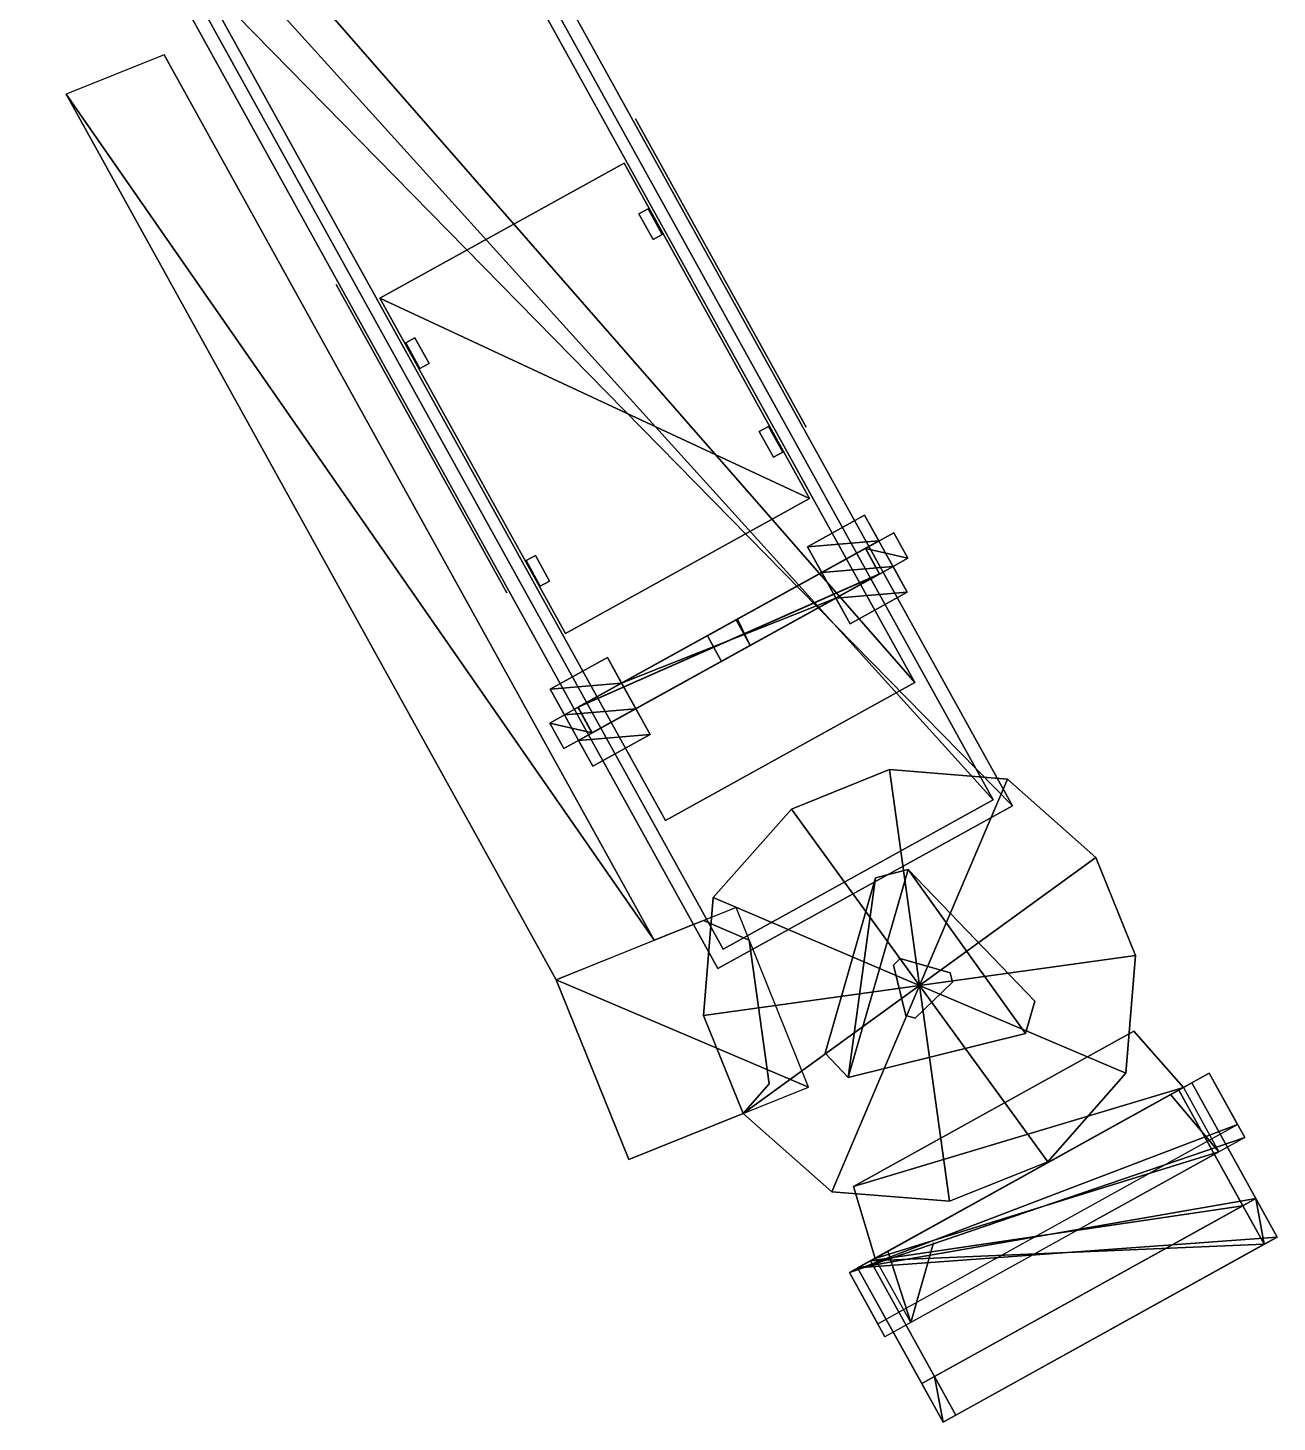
# Model space of a CAD drawing. Header units: millimetres. Extents: x -39 to 131, y -304 to 0.
# Drawn here: x -24.71 to -16.2, y -281.07 to -271.58 of the extents above; entities that cross this region are included whole.
import ezdxf

# ---------------------------------------------------------------- set-up
doc = ezdxf.new("R2010")
doc.units = ezdxf.units.MM
for name, color, linetype in [('MESH103', 7, 'Continuous'), ('MESH104', 7, 'Continuous'), ('MESH105', 7, 'Continuous'), ('MESH106', 7, 'Continuous'), ('MESH107', 7, 'Continuous'), ('MESH108', 7, 'Continuous'), ('MESH151', 7, 'Continuous'), ('MESH152', 7, 'Continuous'), ('MESH179', 7, 'Continuous'), ('MESH180', 7, 'Continuous'), ('MESH23', 7, 'Continuous'), ('MESH24', 7, 'Continuous'), ('MESH249', 7, 'Continuous'), ('MESH250', 7, 'Continuous'), ('MESH251', 7, 'Continuous'), ('MESH252', 7, 'Continuous'), ('MESH253', 7, 'Continuous'), ('MESH254', 7, 'Continuous'), ('MESH397', 7, 'Continuous'), ('MESH398', 7, 'Continuous'), ('MESH399', 7, 'Continuous'), ('MESH400', 7, 'Continuous'), ('MESH401', 7, 'Continuous'), ('MESH402', 7, 'Continuous'), ('MESH403', 7, 'Continuous'), ('MESH404', 7, 'Continuous'), ('MESH405', 7, 'Continuous'), ('MESH449', 7, 'Continuous'), ('MESH450', 7, 'Continuous'), ('MESH521', 7, 'Continuous'), ('MESH522', 7, 'Continuous'), ('MESH523', 7, 'Continuous'), ('MESH524', 7, 'Continuous'), ('MESH525', 7, 'Continuous'), ('MESH526', 7, 'Continuous'), ('TUNNEL2120', 7, 'Continuous'), ('TUNNEL3132', 7, 'Continuous')]:
    doc.layers.add(name, color=color, linetype=linetype)

msp = doc.modelspace()

# ---------------------------------------------------------------- meshes
at = {"layer": 'MESH103'}
mesh = msp.add_polyface(dxfattribs=at)
corners = [(-18.8536, -279.906, 5.4324), (-16.9295, -278.8394, 3.2324), (-16.9295, -278.8393, 5.4324), (-18.8536, -279.906, 5.4324), (-18.8536, -279.906, 3.2324), (-16.9295, -278.8394, 3.2324), (-18.8536, -279.906, 5.4324), (-18.6987, -280.3918, 3.2324), (-18.8536, -279.906, 3.2324), (-18.6987, -280.3918, 5.4324), (-16.9295, -278.8393, 5.4324), (-16.9295, -278.8394, 3.2324), (-16.5996, -279.2282, 5.4324), (-16.9295, -278.8394, 3.2324), (-16.5996, -279.2282, 3.2324), (-16.5996, -279.2282, 5.4324)]
mesh.append_faces([[corners[k] for k in face] for face in [(0, 1, 2), (3, 4, 5), (6, 7, 8), (6, 9, 7), (10, 11, 12), (13, 14, 15)]])
at = {"layer": 'MESH104'}
mesh = msp.add_polyface(dxfattribs=at)
corners = [(-18.5428, -279.848, 4.1324), (-18.6987, -280.3918, 4.1324), (-18.6987, -280.3918, 3.2324), (-18.5428, -279.848, 3.2324)]
mesh.append_faces([[corners[k] for k in face] for face in [(0, 1, 2), (0, 2, 3)]])
at = {"layer": 'MESH105'}
mesh = msp.add_polyface(dxfattribs=at)
corners = [(-17.4742, -279.713, 4.1324), (-16.5996, -279.2282, 3.2324), (-16.5996, -279.2282, 4.1324), (-17.4742, -279.713, 3.2324)]
mesh.append_faces([[corners[k] for k in face] for face in [(0, 1, 2), (0, 3, 1)]])
at = {"layer": 'MESH106'}
mesh = msp.add_polyface(dxfattribs=at)
corners = [(-16.5996, -279.2282, 5.4324), (-18.6987, -280.3918, 5.4324), (-18.9411, -279.9545, 5.4324), (-16.842, -278.7909, 5.4324)]
mesh.append_faces([[corners[k] for k in face] for face in [(0, 1, 2), (0, 2, 3)]])
at = {"layer": 'MESH107'}
mesh = msp.add_polyface(dxfattribs=at)
corners = [(-16.6671, -278.6939, 5.6324), (-16.6671, -278.6939, 3.1324), (-19.116, -280.0514, 3.1324), (-16.6671, -278.6939, 5.6324), (-16.4247, -279.1312, 3.1324), (-16.6671, -278.6939, 3.1324), (-16.6671, -278.6939, 5.6324), (-16.4247, -279.1312, 5.6324), (-16.4247, -279.1312, 3.1324), (-16.4247, -279.1312, 3.1324), (-19.116, -280.0514, 3.1324), (-16.6671, -278.6939, 3.1324), (-18.8736, -280.4887, 3.1324), (-19.116, -280.0514, 3.1324), (-18.8736, -280.4887, 3.1324), (-18.8736, -280.4887, 5.6324), (-19.116, -280.0514, 5.6324), (-16.6671, -278.6939, 5.6324), (-19.116, -280.0514, 3.1324), (-19.116, -280.0514, 5.6324), (-16.4732, -279.0437, 5.6324), (-16.6671, -278.6939, 5.6324), (-19.116, -280.0514, 5.6324), (-18.9221, -280.4012, 5.6324)]
mesh.append_faces([[corners[k] for k in face] for face in [(0, 1, 2), (3, 4, 5), (6, 7, 8), (9, 10, 11), (9, 12, 10), (13, 14, 15), (13, 15, 16), (17, 18, 19), (20, 21, 22), (20, 22, 23)]])
at = {"layer": 'MESH108'}
mesh = msp.add_polyface(dxfattribs=at)
corners = [(-16.842, -278.7909, 5.5324), (-19.0876, -279.4639, 5.5324), (-18.9411, -279.9545, 5.5324), (-17.1804, -278.4068, 5.5324), (-17.1804, -278.4068, 5.5324), (-16.842, -278.7909, 5.5324), (-16.842, -278.7909, 3.2324), (-17.1804, -278.4068, 3.2324), (-16.842, -278.7909, 3.2324), (-19.0876, -279.4639, 3.2324), (-17.1804, -278.4068, 3.2324), (-18.9411, -279.9545, 3.2324), (-19.0876, -279.4639, 3.2324), (-18.9411, -279.9545, 3.2324), (-18.9411, -279.9545, 5.5324), (-19.0876, -279.4639, 3.2324), (-18.9411, -279.9545, 5.5324), (-19.0876, -279.4639, 5.5324)]
mesh.append_faces([[corners[k] for k in face] for face in [(0, 1, 2), (0, 3, 1), (4, 5, 6), (4, 6, 7), (8, 9, 10), (8, 11, 9), (12, 13, 14), (15, 16, 17)]])
at = {"layer": 'MESH151'}
mesh = msp.add_polyface(dxfattribs=at)
corners = [(-18.4305, -278.0108, 5.9448), (-18.415, -278.0734, 5.9448), (-18.4305, -278.0108, 5.703), (-18.415, -278.0734, 5.703), (-18.415, -278.0734, 5.9448), (-18.6686, -278.3179, 5.9448), (-18.415, -278.0734, 5.703), (-18.6686, -278.3179, 5.703), (-18.7306, -278.3001, 5.9448), (-18.6686, -278.3179, 5.703), (-18.6686, -278.3179, 5.9448), (-18.7306, -278.3001, 5.703), (-18.8155, -277.9582, 5.703), (-18.7306, -278.3001, 5.703), (-18.7306, -278.3001, 5.9448), (-18.8155, -277.9582, 5.9448), (-18.7691, -277.9134, 5.9448), (-18.8155, -277.9582, 5.703), (-18.8155, -277.9582, 5.9448), (-18.7691, -277.9134, 5.703), (-18.4305, -278.0108, 5.9448), (-18.7691, -277.9134, 5.703), (-18.7691, -277.9134, 5.9448), (-18.4305, -278.0108, 5.703)]
mesh.append_faces([[corners[k] for k in face] for face in [(0, 1, 2), (2, 1, 3), (4, 5, 6), (5, 7, 6), (8, 9, 10), (8, 11, 9), (12, 13, 14), (12, 14, 15), (16, 17, 18), (16, 19, 17), (20, 21, 22), (20, 23, 21)]])
at = {"layer": 'MESH152'}
mesh = msp.add_polyface(dxfattribs=at)
corners = [(-17.853, -278.203, 5.9334), (-18.7168, -277.307, 5.9334), (-17.916, -278.4219, 5.9334), (-18.7168, -277.307, 6.6828), (-17.853, -278.203, 5.9334), (-18.7168, -277.307, 5.9334), (-17.853, -278.203, 6.6828), (-17.853, -278.203, 6.6828), (-18.7168, -277.307, 6.6828), (-17.916, -278.4219, 6.6828), (-17.916, -278.4219, 6.6828), (-18.7168, -277.307, 6.6828), (-19.1238, -278.7219, 6.6828), (-18.7168, -277.307, 6.6828), (-18.9378, -277.362, 6.6828), (-19.1238, -278.7219, 6.6828), (-18.7168, -277.307, 6.6828), (-18.9378, -277.362, 5.9334), (-18.9378, -277.362, 6.6828), (-18.7168, -277.307, 5.9334), (-18.7168, -277.307, 5.9334), (-18.9378, -277.362, 5.9334), (-19.1238, -278.7219, 5.9334), (-18.9378, -277.362, 5.9334), (-19.2819, -278.558, 5.9334), (-19.1238, -278.7219, 5.9334), (-18.9378, -277.362, 5.9334), (-19.2819, -278.558, 5.9334), (-19.2819, -278.558, 6.6828), (-19.2819, -278.558, 5.9334), (-19.1238, -278.7219, 6.6828), (-19.2819, -278.558, 6.6828), (-19.1238, -278.7219, 5.9334), (-19.1238, -278.7219, 6.6828), (-19.1238, -278.7219, 5.9334), (-17.916, -278.4219, 5.9334), (-17.916, -278.4219, 5.9334), (-18.7168, -277.307, 5.9334), (-17.916, -278.4219, 6.6828), (-17.853, -278.203, 6.6828), (-17.916, -278.4219, 6.6828), (-17.916, -278.4219, 5.9334), (-17.853, -278.203, 5.9334), (-18.9378, -277.362, 6.6828), (-19.2819, -278.558, 6.6828), (-19.1238, -278.7219, 6.6828), (-18.9378, -277.362, 6.6828)]
mesh.append_faces([[corners[k] for k in face] for face in [(0, 1, 2), (3, 4, 5), (3, 6, 4), (7, 8, 9), (10, 11, 12), (13, 14, 15), (16, 17, 18), (16, 19, 17), (20, 21, 22), (23, 24, 25), (26, 27, 28), (29, 30, 31), (29, 32, 30), (33, 34, 35), (36, 37, 25), (38, 33, 35), (39, 40, 41), (39, 41, 42), (43, 44, 45), (26, 28, 46)]])
at = {"layer": 'MESH179'}
mesh = msp.add_polyface(dxfattribs=at)
corners = [(-16.2915, -279.8582, 5.4324), (-16.3493, -279.5474, 3.2324), (-16.204, -279.8098, 5.4324), (-16.2915, -279.8582, 5.4324), (-16.4368, -279.5958, 3.2324), (-16.3493, -279.5474, 3.2324), (-16.8728, -278.8084, 3.3324), (-16.4368, -279.5958, 3.2324), (-16.2915, -279.8582, 5.4324), (-16.4368, -279.5958, 3.2324), (-16.8728, -278.8084, 3.3324), (-18.9724, -279.9712, 3.3324), (-16.4368, -279.5958, 3.2324), (-18.9724, -279.9712, 3.3324), (-18.5363, -280.7585, 3.2324), (-18.9724, -279.9712, 3.3324), (-18.391, -281.021, 5.4324), (-18.5363, -280.7585, 3.2324), (-18.9724, -279.9712, 5.5324), (-18.391, -281.021, 5.4324), (-18.9724, -279.9712, 3.3324), (-16.2915, -279.8582, 5.4324), (-18.391, -281.021, 5.4324), (-18.9724, -279.9712, 5.5324), (-16.8728, -278.8084, 5.5324), (-16.8728, -278.8084, 3.3324), (-16.2915, -279.8582, 5.4324), (-16.8728, -278.8084, 5.5324), (-18.4785, -281.0694, 5.4324), (-18.5363, -280.7585, 3.2324), (-18.391, -281.021, 5.4324), (-18.4785, -281.0694, 5.4324), (-18.6238, -280.807, 3.2324), (-18.5363, -280.7585, 3.2324)]
mesh.append_faces([[corners[k] for k in face] for face in [(0, 1, 2), (3, 4, 5), (6, 7, 8), (9, 10, 11), (12, 13, 14), (15, 16, 17), (18, 19, 20), (21, 22, 23), (21, 23, 24), (25, 26, 27), (28, 29, 30), (31, 32, 33)]])
at = {"layer": 'MESH180'}
mesh = msp.add_polyface(dxfattribs=at)
corners = [(-16.204, -279.8098, 5.5324), (-18.4785, -281.0694, 5.4324), (-16.204, -279.8098, 5.4324), (-18.4785, -281.0694, 5.5324), (-16.204, -279.8098, 5.5324), (-19.0598, -280.0196, 5.6324), (-18.4785, -281.0694, 5.5324), (-16.204, -279.8098, 5.5324), (-16.7853, -278.76, 5.6324), (-19.0598, -280.0196, 5.6324), (-16.7853, -278.76, 5.6324), (-16.204, -279.8098, 5.5324), (-16.7853, -278.76, 3.2324), (-16.7853, -278.76, 3.2324), (-16.204, -279.8098, 5.5324), (-16.3493, -279.5474, 3.1324), (-16.3493, -279.5474, 3.1324), (-19.0598, -280.0196, 3.2324), (-16.7853, -278.76, 3.2324), (-16.3493, -279.5474, 3.1324), (-18.6238, -280.807, 3.1324), (-19.0598, -280.0196, 3.2324), (-18.6238, -280.807, 3.2324), (-18.6238, -280.807, 3.1324), (-16.3493, -279.5474, 3.1324), (-16.3493, -279.5474, 3.2324), (-19.0598, -280.0196, 3.2324), (-18.6238, -280.807, 3.1324), (-18.4785, -281.0694, 5.5324), (-19.0598, -280.0196, 3.2324), (-18.4785, -281.0694, 5.5324), (-19.0598, -280.0196, 5.6324)]
mesh.append_faces([[corners[k] for k in face] for face in [(0, 1, 2), (3, 1, 0), (4, 5, 6), (7, 8, 9), (10, 11, 12), (13, 14, 15), (16, 17, 18), (19, 20, 21), (22, 23, 24), (22, 24, 25), (26, 27, 28), (29, 30, 31)]])
at = {"layer": 'MESH23'}
mesh = msp.add_polyface(dxfattribs=at)
corners = [(-20.5725, -272.1949, 5.1489), (-19.4108, -274.295, 5.1489), (-19.4108, -274.295, 3.6657), (-20.5725, -272.1949, 3.6657)]
mesh.append_faces([[corners[k] for k in face] for face in [(0, 1, 2), (0, 2, 3)]])
at = {"layer": 'MESH24'}
mesh = msp.add_polyface(dxfattribs=at)
corners = [(-22.6091, -273.3215, 3.6657), (-21.4474, -275.4216, 5.1489), (-22.6091, -273.3215, 5.1489), (-21.4474, -275.4216, 3.6657)]
mesh.append_faces([[corners[k] for k in face] for face in [(0, 1, 2), (0, 3, 1)]])
at = {"layer": 'MESH249'}
mesh = msp.add_polyface(dxfattribs=at)
corners = [(-17.4372, -277.2234, 3.1324), (-18.6382, -278.0956, 3.1324), (-18.0402, -276.6902, 3.1324), (-17.168, -277.8912, 3.1324), (-17.2328, -278.6936, 3.1324), (-17.168, -277.8912, 5.7002), (-17.2328, -278.6936, 3.1324), (-17.168, -277.8912, 3.1324), (-17.2328, -278.6936, 5.7002), (-17.168, -277.8912, 5.7002), (-18.6382, -278.0956, 5.7002), (-17.2328, -278.6936, 5.7002), (-17.4372, -277.2234, 5.7002), (-17.4372, -277.2234, 5.7002), (-17.168, -277.8912, 5.7002), (-17.168, -277.8912, 3.1324), (-17.4372, -277.2234, 3.1324), (-17.4372, -277.2234, 5.7002), (-17.4372, -277.2234, 3.1324), (-18.0402, -276.6902, 3.1324), (-18.0402, -276.6902, 5.7002), (-18.0402, -276.6902, 5.7002), (-18.0402, -276.6902, 3.1324), (-18.8426, -276.6255, 3.1324), (-18.8426, -276.6255, 3.1324), (-19.5104, -276.8946, 3.1324), (-20.0436, -277.4977, 3.1324), (-20.1084, -278.3, 3.1324), (-19.8392, -278.9678, 3.1324), (-19.2362, -279.5011, 3.1324), (-18.4338, -279.5658, 3.1324), (-19.2362, -279.5011, 5.7002), (-19.2362, -279.5011, 3.1324), (-18.4338, -279.5658, 3.1324), (-19.8392, -278.9678, 5.7002), (-19.2362, -279.5011, 3.1324), (-19.2362, -279.5011, 5.7002), (-19.8392, -278.9678, 3.1324), (-19.8392, -278.9678, 5.7002), (-19.2362, -279.5011, 5.7002), (-20.1084, -278.3, 5.7002), (-20.0436, -277.4977, 5.7002), (-19.5104, -276.8946, 5.7002), (-18.8426, -276.6255, 5.7002), (-18.0402, -276.6902, 5.7002), (-18.8426, -276.6255, 5.7002), (-18.8426, -276.6255, 5.7002), (-18.8426, -276.6255, 3.1324), (-19.5104, -276.8946, 3.1324), (-19.5104, -276.8946, 5.7002), (-19.5104, -276.8946, 3.1324), (-20.0436, -277.4977, 5.7002), (-19.5104, -276.8946, 5.7002), (-20.0436, -277.4977, 3.1324), (-20.0436, -277.4977, 5.4324), (-20.1084, -278.3, 5.7002), (-20.0436, -277.4977, 5.7002), (-20.1084, -278.3, 5.4324), (-18.6382, -278.0956, 5.4324), (-20.1084, -278.3, 5.4324), (-20.0436, -277.4977, 5.4324), (-19.8392, -278.9678, 5.4324), (-20.1084, -278.3, 5.4324), (-19.8392, -278.9678, 5.4324), (-19.8392, -278.9678, 5.7002), (-20.1084, -278.3, 5.7002), (-18.4338, -279.5658, 5.7002), (-17.766, -279.2967, 5.7002), (-17.2328, -278.6936, 5.7002), (-17.766, -279.2967, 5.7002), (-17.766, -279.2967, 3.1324), (-18.4338, -279.5658, 5.7002), (-17.766, -279.2967, 3.1324), (-17.766, -279.2967, 5.7002), (-18.4338, -279.5658, 3.1324), (-18.4338, -279.5658, 5.7002), (-17.766, -279.2967, 3.1324), (-17.2328, -278.6936, 3.1324)]
mesh.append_faces([[corners[k] for k in face] for face in [(0, 1, 2), (3, 1, 0), (3, 4, 1), (5, 6, 7), (5, 8, 6), (9, 10, 11), (9, 12, 10), (13, 14, 15), (13, 15, 16), (17, 18, 19), (17, 19, 20), (21, 22, 23), (2, 1, 24), (1, 25, 24), (1, 26, 25), (1, 27, 26), (1, 28, 27), (1, 29, 28), (30, 29, 1), (31, 32, 33), (34, 35, 36), (34, 37, 35), (10, 38, 39), (10, 40, 38), (10, 41, 40), (10, 42, 41), (10, 43, 42), (44, 43, 10), (21, 23, 45), (46, 47, 48), (46, 48, 49), (50, 51, 52), (50, 53, 51), (12, 44, 10), (54, 55, 56), (54, 57, 55), (58, 59, 60), (58, 61, 59), (62, 63, 64), (62, 64, 65), (66, 10, 39), (67, 10, 66), (11, 10, 67), (68, 69, 70), (71, 72, 73), (71, 74, 72), (31, 33, 75), (76, 30, 1), (4, 76, 1), (68, 70, 77)]])
at = {"layer": 'MESH250'}
mesh = msp.add_polyface(dxfattribs=at)
corners = [(-20.444, -277.7884, 4.1324), (-20.1101, -277.6538, 3.1324), (-20.1101, -277.6538, 4.1324), (-20.444, -277.7884, 3.1324), (-23.7799, -271.7583, 1.5324), (-20.444, -277.7884, 3.1324), (-20.444, -277.7884, 4.1324), (-23.7799, -271.7583, 0.5324), (-20.1101, -277.6538, 4.1324), (-20.444, -277.7884, 3.1324), (-20.444, -277.7884, 4.1324), (-20.1101, -277.6538, 3.1324)]
mesh.append_faces([[corners[k] for k in face] for face in [(0, 1, 2), (0, 3, 1), (4, 5, 6), (7, 5, 4), (8, 9, 10), (8, 11, 9)]])
at = {"layer": 'MESH251'}
mesh = msp.add_polyface(dxfattribs=at)
corners = [(-20.6183, -279.2818, 4.1324), (-19.8392, -278.9678, 3.1324), (-19.8392, -278.9678, 4.1324), (-20.6183, -279.2818, 3.1324), (-21.1118, -278.0575, 3.1324), (-20.6183, -279.2818, 3.1324), (-20.6183, -279.2818, 4.1324), (-21.1118, -278.0575, 4.1324), (-20.6183, -279.2818, 3.1324), (-21.1118, -278.0575, 3.1324), (-20.6183, -279.2818, 4.1324), (-21.1118, -278.0575, 4.1324), (-24.4477, -272.0274, 1.5324), (-21.1118, -278.0575, 4.1324), (-21.1118, -278.0575, 3.1324), (-24.4477, -272.0274, 0.5324), (-19.8392, -278.9678, 4.1324), (-20.6183, -279.2818, 3.1324), (-20.6183, -279.2818, 4.1324), (-19.8392, -278.9678, 3.1324)]
mesh.append_faces([[corners[k] for k in face] for face in [(0, 1, 2), (0, 3, 1), (4, 5, 6), (7, 8, 9), (7, 10, 8), (4, 6, 11), (12, 13, 14), (12, 14, 15), (16, 17, 18), (16, 19, 17)]])
at = {"layer": 'MESH252'}
mesh = msp.add_polyface(dxfattribs=at)
corners = [(-20.444, -277.7884, 3.2324), (-24.4477, -272.0274, 0.6324), (-21.1118, -278.0575, 3.2324), (-20.444, -277.7884, 3.2324), (-23.7799, -271.7583, 0.6324), (-24.4477, -272.0274, 0.6324)]
mesh.append_faces([[corners[k] for k in face] for face in [(0, 1, 2), (3, 4, 5)]])
at = {"layer": 'MESH253'}
mesh = msp.add_polyface(dxfattribs=at)
corners = [(-20.1101, -277.6538, 5.4324), (-19.7977, -277.7867, 3.1324), (-19.7977, -277.7867, 5.4324), (-20.1101, -277.6538, 3.1324), (-19.7977, -277.7867, 3.1324), (-19.6615, -278.7668, 5.4324), (-19.7977, -277.7867, 5.4324), (-19.6615, -278.7668, 3.1324), (-19.6615, -278.7668, 3.1324), (-19.8392, -278.9678, 5.4324), (-19.6615, -278.7668, 5.4324), (-19.8392, -278.9678, 3.1324)]
mesh.append_faces([[corners[k] for k in face] for face in [(0, 1, 2), (0, 3, 1), (4, 5, 6), (4, 7, 5), (8, 9, 10), (8, 11, 9)]])
at = {"layer": 'MESH254'}
mesh = msp.add_polyface(dxfattribs=at)
corners = [(-19.394, -278.7884, 3.2324), (-21.1118, -278.0575, 3.2324), (-20.6183, -279.2818, 3.2324), (-19.8875, -277.5641, 3.2324)]
mesh.append_faces([[corners[k] for k in face] for face in [(0, 1, 2), (0, 3, 1)]])
at = {"layer": 'MESH397'}
mesh = msp.add_polyface(dxfattribs=at)
corners = [(-20.8664, -276.3762, 8.5811), (-21.1564, -276.309, 8.5811), (-21.06, -276.4833, 8.5811), (-20.9629, -276.2019, 8.5811), (-20.9629, -276.2019, 8.5811), (-20.8664, -276.3762, 8.5811), (-20.8664, -276.3762, 8.2549), (-21.06, -276.4833, 8.5811), (-20.8664, -276.3762, 8.2549), (-20.8664, -276.3762, 8.5811), (-21.06, -276.4833, 8.2549), (-21.1564, -276.309, 8.2549), (-21.06, -276.4833, 8.2549), (-21.06, -276.4833, 8.5811), (-21.1564, -276.309, 0.1824), (-21.06, -276.4833, 0.1824), (-20.8664, -276.3762, 0.1824), (-21.06, -276.4833, 0.1824), (-21.1564, -276.309, 0.1824), (-21.06, -276.4833, 0.1824), (-20.8664, -276.3762, 0.1824), (-20.9629, -276.2019, 0.1824), (-20.9629, -276.2019, 8.2549), (-20.9629, -276.2019, 0.1824), (-21.1564, -276.309, 0.1824), (-21.1564, -276.309, 8.2549), (-20.9629, -276.2019, 8.5811), (-20.9629, -276.2019, 8.2549), (-20.8664, -276.3762, 0.5824), (-20.9629, -276.2019, 0.5824), (-18.9106, -275.2942, 0.5824), (-20.9629, -276.2019, 0.5824), (-20.8664, -276.3762, 0.5824), (-19.007, -275.1199, 0.5824), (-19.007, -275.1199, 0.5824), (-18.9106, -275.2942, 0.5824), (-18.9106, -275.2942, 8.2549), (-19.007, -275.1199, 8.2549), (-18.9106, -275.2942, 8.5811), (-18.9106, -275.2942, 8.5811), (-18.9106, -275.2942, 8.2549), (-18.717, -275.1871, 8.2549), (-18.717, -275.1871, 0.1824), (-18.9106, -275.2942, 0.1824), (-18.717, -275.1871, 0.1824), (-18.9106, -275.2942, 0.1824), (-19.007, -275.1199, 0.1824), (-20.8664, -276.3762, 0.5824), (-20.8664, -276.3762, 0.1824), (-18.9106, -275.2942, 0.1824), (-18.9106, -275.2942, 0.5824), (-19.007, -275.1199, 0.5824), (-19.007, -275.1199, 0.1824), (-20.9629, -276.2019, 0.1824), (-20.9629, -276.2019, 0.5824), (-18.8134, -275.0128, 0.1824), (-18.8134, -275.0128, 8.2549), (-18.8134, -275.0128, 0.1824), (-19.007, -275.1199, 0.1824), (-18.8134, -275.0128, 8.2549), (-18.717, -275.1871, 0.1824), (-18.8134, -275.0128, 0.1824), (-18.717, -275.1871, 8.2549), (-18.8134, -275.0128, 8.5811), (-18.717, -275.1871, 8.5811), (-18.717, -275.1871, 8.5811), (-18.8134, -275.0128, 8.5811), (-19.007, -275.1199, 8.5811), (-18.8134, -275.0128, 8.5811), (-19.007, -275.1199, 8.2549), (-19.007, -275.1199, 8.5811), (-19.007, -275.1199, 8.5811), (-18.9106, -275.2942, 8.5811), (-18.717, -275.1871, 8.5811), (-21.1564, -276.309, 8.5811), (-21.1564, -276.309, 8.5811)]
mesh.append_faces([[corners[k] for k in face] for face in [(0, 1, 2), (0, 3, 1), (4, 5, 6), (7, 8, 9), (7, 10, 8), (11, 12, 13), (14, 12, 11), (14, 15, 12), (16, 17, 18), (10, 19, 20), (10, 20, 8), (16, 18, 21), (22, 23, 24), (22, 24, 25), (26, 22, 25), (4, 6, 27), (27, 6, 28), (27, 28, 29), (30, 31, 32), (30, 33, 31), (34, 35, 36), (34, 36, 37), (37, 36, 38), (39, 40, 41), (40, 42, 41), (40, 43, 42), (44, 45, 46), (45, 21, 46), (45, 16, 21), (47, 48, 49), (47, 49, 50), (51, 52, 53), (51, 53, 54), (44, 46, 55), (56, 57, 58), (59, 60, 61), (59, 62, 60), (63, 62, 59), (63, 64, 62), (65, 66, 67), (68, 69, 70), (68, 56, 69), (56, 58, 69), (37, 38, 71), (65, 67, 72), (39, 41, 73), (26, 25, 74), (11, 13, 75)]])
at = {"layer": 'MESH398'}
mesh = msp.add_polyface(dxfattribs=at)
corners = [(-20.6664, -276.0379, -0.6176), (-21.0556, -276.2532, -0.6176), (-21.1528, -276.0776, -0.4176), (-20.6664, -276.0379, -0.6176), (-21.1528, -276.0776, -0.4176), (-20.7635, -275.8622, -0.4176), (-20.7635, -275.8622, -0.2176), (-20.7635, -275.8622, -0.4176), (-21.1528, -276.0776, -0.4176), (-21.1528, -276.0776, -0.2176), (-20.6664, -276.0379, -0.0176), (-20.7635, -275.8622, -0.2176), (-21.1528, -276.0776, -0.2176), (-20.6664, -276.0379, -0.0176), (-21.1528, -276.0776, -0.2176), (-21.0556, -276.2532, -0.0176), (-20.57, -276.2122, -0.0176), (-20.6664, -276.0379, -0.0176), (-21.0556, -276.2532, -0.0176), (-20.9592, -276.4275, -0.0176), (-20.4731, -276.3873, -0.2176), (-20.57, -276.2122, -0.0176), (-20.9592, -276.4275, -0.0176), (-20.4731, -276.3873, -0.2176), (-20.9592, -276.4275, -0.0176), (-20.8623, -276.6026, -0.2176), (-20.8623, -276.6026, -0.2176), (-20.4731, -276.3873, -0.4176), (-20.4731, -276.3873, -0.2176), (-20.8623, -276.6026, -0.4176), (-20.4731, -276.3873, -0.4176), (-20.8623, -276.6026, -0.4176), (-20.9592, -276.4275, -0.6176), (-20.4731, -276.3873, -0.4176), (-20.9592, -276.4275, -0.6176), (-20.57, -276.2122, -0.6176)]
mesh.append_faces([[corners[k] for k in face] for face in [(0, 1, 2), (3, 4, 5), (6, 7, 8), (6, 8, 9), (10, 11, 12), (13, 14, 15), (16, 17, 18), (16, 18, 19), (20, 21, 22), (23, 24, 25), (26, 27, 28), (26, 29, 27), (30, 31, 32), (33, 34, 35)]])
at = {"layer": 'MESH399'}
mesh = msp.add_polyface(dxfattribs=at)
corners = [(-18.9148, -275.069, -0.6176), (-19.304, -275.2843, -0.6176), (-19.4012, -275.1086, -0.4176), (-18.9148, -275.069, -0.6176), (-19.4012, -275.1086, -0.4176), (-19.012, -274.8933, -0.4176), (-19.012, -274.8933, -0.2176), (-19.012, -274.8933, -0.4176), (-19.4012, -275.1086, -0.4176), (-19.4012, -275.1086, -0.2176), (-18.9148, -275.069, -0.0176), (-19.012, -274.8933, -0.2176), (-19.4012, -275.1086, -0.2176), (-18.9148, -275.069, -0.0176), (-19.4012, -275.1086, -0.2176), (-19.304, -275.2843, -0.0176), (-18.8184, -275.2432, -0.0176), (-18.9148, -275.069, -0.0176), (-19.304, -275.2843, -0.0176), (-19.2076, -275.4586, -0.0176), (-18.7215, -275.4183, -0.2176), (-18.8184, -275.2432, -0.0176), (-19.2076, -275.4586, -0.0176), (-18.7215, -275.4183, -0.2176), (-19.2076, -275.4586, -0.0176), (-19.1108, -275.6337, -0.2176), (-19.1108, -275.6337, -0.2176), (-18.7215, -275.4183, -0.4176), (-18.7215, -275.4183, -0.2176), (-19.1108, -275.6337, -0.4176), (-18.7215, -275.4183, -0.4176), (-19.1108, -275.6337, -0.4176), (-19.2076, -275.4586, -0.6176), (-18.7215, -275.4183, -0.4176), (-19.2076, -275.4586, -0.6176), (-18.8184, -275.2432, -0.6176)]
mesh.append_faces([[corners[k] for k in face] for face in [(0, 1, 2), (3, 4, 5), (6, 7, 8), (6, 8, 9), (10, 11, 12), (13, 14, 15), (16, 17, 18), (16, 18, 19), (20, 21, 22), (23, 24, 25), (26, 27, 28), (26, 29, 27), (30, 31, 32), (33, 34, 35)]])
at = {"layer": 'MESH400'}
mesh = msp.add_polyface(dxfattribs=at)
corners = [(-19.8781, -275.6018, 0.1824), (-19.7918, -275.7817, 0.1824), (-19.7918, -275.7817, -0.2176), (-19.9864, -275.8894, 0.1824), (-19.7918, -275.7817, -0.2176), (-19.7918, -275.7817, 0.1824), (-19.9864, -275.8894, -0.2176), (-20.0822, -275.7148, -0.2176), (-19.9864, -275.8894, -0.2176), (-19.9864, -275.8894, 0.1824), (-20.0822, -275.7148, 0.1824), (-19.8781, -275.6018, 0.1824), (-20.0822, -275.7148, -0.2176), (-20.0822, -275.7148, 0.1824), (-19.8781, -275.6018, 0.1824), (-19.8876, -275.6071, -0.2176), (-20.0822, -275.7148, -0.2176), (-19.8781, -275.6018, 0.1824), (-19.7918, -275.7817, -0.2176), (-19.8876, -275.6071, -0.2176)]
mesh.append_faces([[corners[k] for k in face] for face in [(0, 1, 2), (3, 4, 5), (3, 6, 4), (7, 8, 9), (7, 9, 10), (11, 12, 13), (14, 15, 16), (17, 18, 19)]])
at = {"layer": 'MESH401'}
mesh = msp.add_polyface(dxfattribs=at)
corners = [(-19.2076, -275.4586, -0.4176), (-20.57, -276.2122, -0.4176), (-20.6664, -276.0379, -0.4176), (-20.57, -276.2122, -0.2176), (-20.57, -276.2122, -0.4176), (-19.2076, -275.4586, -0.4176), (-19.2076, -275.4586, -0.2176), (-19.2076, -275.4586, -0.2176), (-20.6664, -276.0379, -0.2176), (-20.57, -276.2122, -0.2176), (-19.304, -275.2843, -0.2176), (-19.304, -275.2843, -0.2176), (-20.6664, -276.0379, -0.4176), (-20.6664, -276.0379, -0.2176), (-19.304, -275.2843, -0.4176), (-19.304, -275.2843, -0.4176)]
mesh.append_faces([[corners[k] for k in face] for face in [(0, 1, 2), (3, 4, 5), (3, 5, 6), (7, 8, 9), (7, 10, 8), (11, 12, 13), (11, 14, 12), (0, 2, 15)]])
at = {"layer": 'MESH402'}
mesh = msp.add_polyface(dxfattribs=at)
corners = [(-21.1528, -276.0776, -0.6176), (-20.8623, -276.6026, -0.0176), (-21.1528, -276.0776, -0.0176), (-20.8623, -276.6026, -0.6176)]
mesh.append_faces([[corners[k] for k in face] for face in [(0, 1, 2), (0, 3, 1)]])
at = {"layer": 'MESH403'}
mesh = msp.add_polyface(dxfattribs=at)
corners = [(-19.4012, -275.1086, -0.6176), (-19.1108, -275.6337, -0.0176), (-19.4012, -275.1086, -0.0176), (-19.1108, -275.6337, -0.6176)]
mesh.append_faces([[corners[k] for k in face] for face in [(0, 1, 2), (0, 3, 1)]])
at = {"layer": 'MESH404'}
mesh = msp.add_polyface(dxfattribs=at)
corners = [(-20.7635, -275.8622, -0.0176), (-20.4731, -276.3873, -0.0176), (-20.4731, -276.3873, -0.6176), (-20.7635, -275.8622, -0.6176)]
mesh.append_faces([[corners[k] for k in face] for face in [(0, 1, 2), (0, 2, 3)]])
at = {"layer": 'MESH405'}
mesh = msp.add_polyface(dxfattribs=at)
corners = [(-19.012, -274.8933, -0.0176), (-18.7215, -275.4183, -0.0176), (-18.7215, -275.4183, -0.6176), (-19.012, -274.8933, -0.6176)]
mesh.append_faces([[corners[k] for k in face] for face in [(0, 1, 2), (0, 2, 3)]])
at = {"layer": 'MESH449'}
mesh = msp.add_polyface(dxfattribs=at)
corners = [(-18.9103, -275.292, 5.6527), (-20.8687, -276.3754, 5.6527), (-20.9647, -276.2017, 5.6527), (-20.8687, -276.3754, 6.0527), (-20.8687, -276.3754, 5.6527), (-18.9103, -275.292, 5.6527), (-18.9103, -275.292, 6.0527), (-18.9103, -275.292, 6.0527), (-20.9647, -276.2017, 6.0527), (-20.8687, -276.3754, 6.0527), (-19.0064, -275.1183, 6.0527), (-19.0064, -275.1183, 6.0527), (-20.9647, -276.2017, 5.6527), (-20.9647, -276.2017, 6.0527), (-19.0064, -275.1183, 5.6527), (-19.0064, -275.1183, 5.6527)]
mesh.append_faces([[corners[k] for k in face] for face in [(0, 1, 2), (3, 4, 5), (3, 5, 6), (7, 8, 9), (7, 10, 8), (11, 12, 13), (11, 14, 12), (0, 2, 15)]])
at = {"layer": 'MESH450'}
mesh = msp.add_polyface(dxfattribs=at)
corners = [(-18.9103, -275.292, 3.2023), (-20.9647, -276.2017, 3.2023), (-20.8687, -276.3754, 3.2023), (-19.0064, -275.1183, 3.2023), (-19.0064, -275.1183, 3.2023), (-20.9647, -276.2017, 2.8023), (-20.9647, -276.2017, 3.2023), (-19.0064, -275.1183, 2.8023), (-18.9103, -275.292, 2.8023), (-20.9647, -276.2017, 2.8023), (-19.0064, -275.1183, 2.8023), (-20.8687, -276.3754, 2.8023), (-20.8687, -276.3754, 3.2023), (-20.8687, -276.3754, 2.8023), (-18.9103, -275.292, 2.8023), (-18.9103, -275.292, 3.2023)]
mesh.append_faces([[corners[k] for k in face] for face in [(0, 1, 2), (0, 3, 1), (4, 5, 6), (4, 7, 5), (8, 9, 10), (8, 11, 9), (12, 13, 14), (12, 14, 15)]])
at = {"layer": 'MESH521'}
mesh = msp.add_polyface(dxfattribs=at)
corners = [(-18.0058, -276.8724, 3.1961), (-20.0105, -277.9813, 3.1961), (-24.0102, -270.751, 3.1961), (-24.0102, -270.751, 3.1961), (-20.0105, -277.9813, 3.1961), (-20.0105, -277.9813, 5.6526), (-24.0102, -270.751, 5.6526), (-18.0058, -276.8724, 5.6526), (-24.0102, -270.751, 5.6526), (-20.0105, -277.9813, 5.6526), (-22.0056, -269.6421, 5.6526), (-22.0056, -269.6421, 5.6526), (-18.0058, -276.8724, 5.6526), (-18.0058, -276.8724, 3.1961), (-22.0056, -269.6421, 3.1961), (-22.0056, -269.6421, 3.1961), (-22.0056, -269.6421, 5.6526), (-22.0056, -269.6421, 3.1961), (-24.0102, -270.751, 3.1961), (-24.0102, -270.751, 5.6526)]
mesh.append_faces([[corners[k] for k in face] for face in [(0, 1, 2), (3, 4, 5), (3, 5, 6), (7, 8, 9), (7, 10, 8), (11, 12, 13), (11, 13, 14), (0, 2, 15), (16, 17, 18), (16, 18, 19)]])
at = {"layer": 'MESH522'}
mesh = msp.add_polyface(dxfattribs=at)
corners = [(-20.4864, -272.8071, 3.2132), (-20.3897, -272.9819, 3.2132), (-20.3897, -272.9819, 3.0189), (-20.4529, -273.0168, 3.2132), (-20.3897, -272.9819, 3.0189), (-20.3897, -272.9819, 3.2132), (-20.4529, -273.0168, 3.0189), (-20.5496, -272.842, 3.0189), (-20.4529, -273.0168, 3.0189), (-20.4529, -273.0168, 3.2132), (-20.5496, -272.842, 3.2132), (-20.4864, -272.8071, 3.2132), (-20.5496, -272.842, 3.0189), (-20.5496, -272.842, 3.2132), (-20.4864, -272.8071, 3.0189), (-20.4864, -272.8071, 3.0189)]
mesh.append_faces([[corners[k] for k in face] for face in [(0, 1, 2), (3, 4, 5), (3, 6, 4), (7, 8, 9), (7, 9, 10), (11, 12, 13), (11, 14, 12), (0, 2, 15)]])
at = {"layer": 'MESH523'}
mesh = msp.add_polyface(dxfattribs=at)
corners = [(-19.6664, -274.2893, 3.2132), (-19.6664, -274.2893, 3.0189), (-19.7297, -274.3243, 3.0189), (-19.6664, -274.2893, 3.2132), (-19.5697, -274.4641, 3.0189), (-19.6664, -274.2893, 3.0189), (-19.5697, -274.4641, 3.2132), (-19.633, -274.4991, 3.2132), (-19.5697, -274.4641, 3.0189), (-19.5697, -274.4641, 3.2132), (-19.633, -274.4991, 3.0189), (-19.7297, -274.3243, 3.0189), (-19.633, -274.4991, 3.0189), (-19.633, -274.4991, 3.2132), (-19.7297, -274.3243, 3.2132), (-19.7297, -274.3243, 3.2132)]
mesh.append_faces([[corners[k] for k in face] for face in [(0, 1, 2), (3, 4, 5), (3, 6, 4), (7, 8, 9), (7, 10, 8), (11, 12, 13), (11, 13, 14), (0, 2, 15)]])
at = {"layer": 'MESH524'}
mesh = msp.add_polyface(dxfattribs=at)
corners = [(-21.2535, -275.1673, 3.2132), (-21.1568, -275.3421, 3.2132), (-21.1568, -275.3421, 3.0189), (-21.22, -275.3771, 3.2132), (-21.1568, -275.3421, 3.0189), (-21.1568, -275.3421, 3.2132), (-21.22, -275.3771, 3.0189), (-21.3168, -275.2023, 3.0189), (-21.22, -275.3771, 3.0189), (-21.22, -275.3771, 3.2132), (-21.3168, -275.2023, 3.2132), (-21.2535, -275.1673, 3.2132), (-21.3168, -275.2023, 3.0189), (-21.3168, -275.2023, 3.2132), (-21.2535, -275.1673, 3.0189), (-21.2535, -275.1673, 3.0189)]
mesh.append_faces([[corners[k] for k in face] for face in [(0, 1, 2), (3, 4, 5), (3, 6, 4), (7, 8, 9), (7, 9, 10), (11, 12, 13), (11, 14, 12), (0, 2, 15)]])
at = {"layer": 'MESH525'}
mesh = msp.add_polyface(dxfattribs=at)
corners = [(-22.0735, -273.685, 3.2132), (-22.0735, -273.685, 3.0189), (-22.1367, -273.72, 3.0189), (-22.0735, -273.685, 3.2132), (-21.9768, -273.8598, 3.0189), (-22.0735, -273.685, 3.0189), (-21.9768, -273.8598, 3.2132), (-22.04, -273.8948, 3.2132), (-21.9768, -273.8598, 3.0189), (-21.9768, -273.8598, 3.2132), (-22.04, -273.8948, 3.0189), (-22.1367, -273.72, 3.0189), (-22.04, -273.8948, 3.0189), (-22.04, -273.8948, 3.2132), (-22.1367, -273.72, 3.2132), (-22.1367, -273.72, 3.2132)]
mesh.append_faces([[corners[k] for k in face] for face in [(0, 1, 2), (3, 4, 5), (3, 6, 4), (7, 8, 9), (7, 10, 8), (11, 12, 13), (11, 13, 14), (0, 2, 15)]])
at = {"layer": 'MESH526'}
mesh = msp.add_polyface(dxfattribs=at)
corners = [(-19.3867, -274.7794, 3.0219), (-22.3115, -273.4145, 3.0219), (-21.048, -275.6984, 3.0219), (-19.3867, -274.7794, 3.0219), (-20.6501, -272.4955, 3.0219), (-22.3115, -273.4145, 3.0219), (-20.6501, -272.4955, 3.0219), (-19.3867, -274.7794, 3.0219), (-19.3867, -274.7794, 2.003), (-21.048, -275.6984, 3.0219), (-19.3867, -274.7794, 2.003), (-19.3867, -274.7794, 3.0219), (-21.048, -275.6984, 2.003), (-22.3115, -273.4145, 2.003), (-21.048, -275.6984, 2.003), (-21.048, -275.6984, 3.0219), (-19.3867, -274.7794, 2.003), (-21.048, -275.6984, 2.003), (-22.3115, -273.4145, 2.003), (-20.6501, -272.4955, 2.003), (-20.6501, -272.4955, 3.0219), (-20.6501, -272.4955, 2.003), (-22.3115, -273.4145, 2.003), (-20.6501, -272.4955, 2.003), (-22.3115, -273.4145, 3.0219), (-22.3115, -273.4145, 3.0219)]
mesh.append_faces([[corners[k] for k in face] for face in [(0, 1, 2), (3, 4, 5), (6, 7, 8), (9, 10, 11), (9, 12, 10), (13, 14, 15), (16, 17, 18), (16, 18, 19), (20, 21, 22), (6, 8, 23), (20, 22, 24), (13, 15, 25)]])
at = {"layer": 'TUNNEL2120'}
mesh = msp.add_polyface(dxfattribs=at)
corners = [(-18.6703, -276.0339, 5.5225), (-24.7087, -269.1258, 5.5225), (-20.3677, -276.9729, 5.5225), (-23.0113, -268.1868, 5.5225), (-23.0113, -268.1868, 5.5225), (-18.6703, -276.0339, 5.5225), (-18.6703, -276.0339, 3.3348), (-23.0113, -268.1868, 3.3348), (-18.6703, -276.0339, 3.3348), (-24.7087, -269.1258, 3.3348), (-23.0113, -268.1868, 3.3348), (-20.3677, -276.9729, 3.3348), (-24.7087, -269.1258, 3.3348), (-20.3677, -276.9729, 3.3348), (-20.3677, -276.9729, 5.5225), (-24.7087, -269.1258, 5.5225)]
mesh.append_faces([[corners[k] for k in face] for face in [(0, 1, 2), (0, 3, 1), (4, 5, 6), (4, 6, 7), (8, 9, 10), (8, 11, 9), (12, 13, 14), (12, 14, 15)]])
at = {"layer": 'TUNNEL3132'}
mesh = msp.add_polyface(dxfattribs=at)
corners = [(-18.1363, -276.8319, 5.5792), (-24.3163, -270.0022, 5.5792), (-19.9754, -277.8493, 5.5792), (-22.4772, -268.9849, 5.5792), (-22.4772, -268.9849, 5.5792), (-18.1363, -276.8319, 5.5792), (-18.1363, -276.8319, 3.2599), (-22.4772, -268.9849, 3.2599), (-18.1363, -276.8319, 3.2599), (-24.3163, -270.0022, 3.2599), (-22.4772, -268.9849, 3.2599), (-19.9754, -277.8493, 3.2599), (-24.3163, -270.0022, 3.2599), (-19.9754, -277.8493, 3.2599), (-19.9754, -277.8493, 5.5792), (-24.3163, -270.0022, 5.5792), (-22.4772, -268.9849, 5.5792), (-24.3163, -270.0022, 3.2599), (-24.3163, -270.0022, 5.5792), (-22.4772, -268.9849, 3.2599)]
mesh.append_faces([[corners[k] for k in face] for face in [(0, 1, 2), (0, 3, 1), (4, 5, 6), (4, 6, 7), (8, 9, 10), (8, 11, 9), (12, 13, 14), (12, 14, 15), (16, 17, 18), (16, 19, 17)]])

doc.saveas('drawing.dxf')
